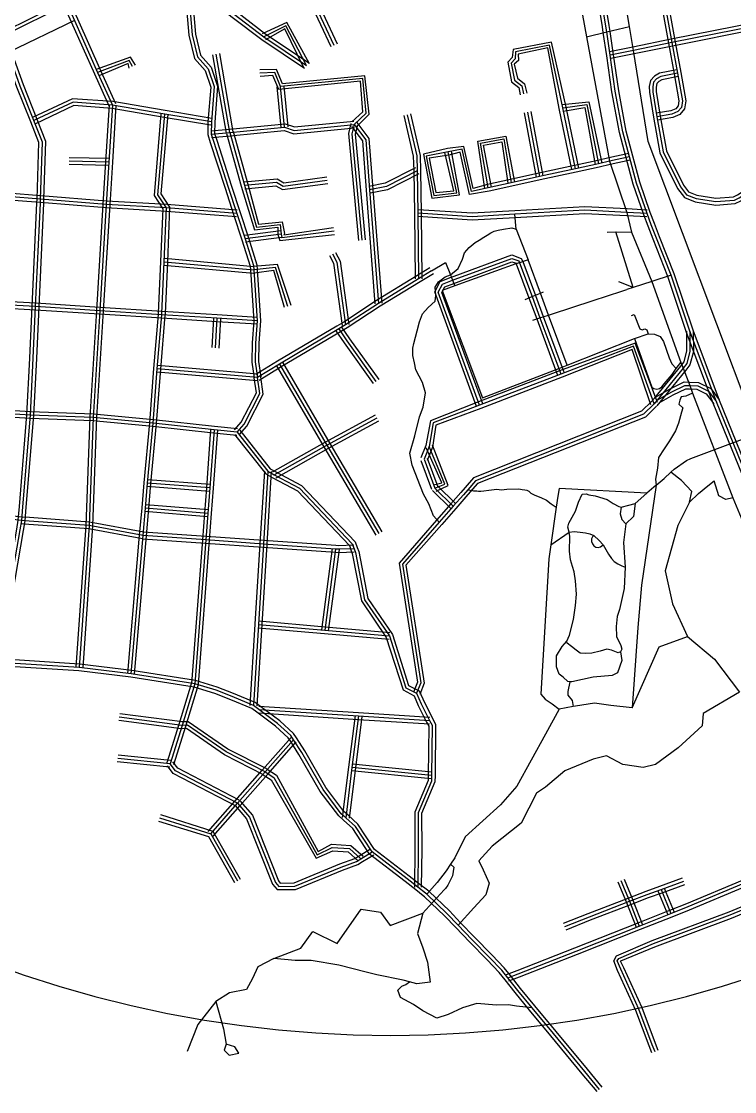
# Model space of a CAD drawing. Header units: metres. Extents: x -1073 to 1066, y -1049 to 1091.
# Drawn here: x -323 to 301, y -1049 to -113 of the extents above; entities that cross this region are included whole.
import ezdxf

# ---------------------------------------------------------------- set-up
doc = ezdxf.new("R2010")
doc.units = ezdxf.units.M
for name, color, linetype in [('EST_BUILDING_LINE_3M_OFFSET', 1, 'CONTINUOUS'), ('OSM_ROAD_CENTERLINE', 8, 'CONTINUOUS'), ('RADIUS_1KM', 5, 'CONTINUOUS')]:
    doc.layers.add(name, color=color, linetype=linetype)

msp = doc.modelspace()

# ---------------------------------------------------------------- linework, layer by layer
at = {"layer": 'EST_BUILDING_LINE_3M_OFFSET'}
for points in [[(291.127, 179.751), (295.42, 171.044), (309.578, 138.975), (339.531, -11.529), (342.767, -26.213), (357.439, -111.099), (322.187, -119.071), (246.444, -134.154), (213.085, -140.965), (192.552, -145.151)], [(285.746, 177.097), (289.984, 168.504), (303.857, 137.166), (333.658, -12.761), (336.886, -27.399), (352.472, -107.734), (321.01, -113.187), (245.258, -128.272), (211.886, -135.086), (191.353, -139.272)], [(188.983, -142.642), (186.033, -122.302), (185.305, -117.244), (166.651, -4.101), (154.88, 52.344), (150.105, 68.923), (144.462, 88.538), (139.799, 104.735)], [(194.921, -141.781), (191.972, -121.444), (191.234, -116.328), (172.549, -3.001), (160.704, 53.788), (155.871, 70.583), (150.227, 90.197), (145.564, 106.395)], [(204.137, -38.605), (204.462, -33.247), (206.885, -28.393), (212.006, -24.021), (219.998, -23.479), (227.006, -26.69), (231.045, -31.98), (232.111, -37.266), (248.8, -130.664), (253.977, -157.39), (258.186, -182.091), (257.042, -189.107), (252.954, -193.966), (246.703, -196.589), (233.441, -198.977)], [(210.13, -38.896), (210.265, -34.77), (211.639, -32.054), (214.29, -29.569), (218.891, -29.376), (223.258, -31.375), (225.56, -34.412), (226.208, -38.342), (242.902, -131.762), (248.075, -158.469), (252.186, -182.148), (251.581, -186.62), (249.434, -189.108), (245.034, -190.826), (232.385, -193.07)], [(-46.649, -132.472), (-73.758, -74.33), (-90.281, -41.215), (-105.775, -44.637), (-113.846, -38.816), (-170.077, -64.676)], [(-52.087, -135.008), (-79.186, -76.888), (-92.849, -46.638), (-106.958, -50.519), (-114.448, -44.786), (-167.533, -70.11)], [(-179.813, -52.814), (-176.733, -58.559), (-171.457, -68.795), (-159.989, -89.949), (-157.653, -94.133), (-138.594, -108.773), (-112.652, -128.587), (-75.28, -153.631)], [(-174.524, -49.979), (-171.422, -55.767), (-166.153, -65.991), (-154.712, -87.094), (-153.091, -90.236), (-134.952, -104.004), (-109.159, -123.709), (-71.94, -148.647)], [(-194.515, -59.807), (-191.923, -66.104), (-184.589, -82.154), (-178.443, -104.482), (-176.675, -124.723), (-171.624, -144.967), (-162.236, -155.712), (-157.36, -170.045), (-159.835, -200.409), (-159.991, -211.726), (-157.866, -218.45), (-144.928, -258.636), (-137.496, -281.714), (-130.144, -303.888), (-122.96, -326.796), (-122.757, -330.172), (-119.841, -374.689), (-121.295, -394.027), (-121.538, -410.714), (-119.472, -424.649)], [(-188.966, -57.524), (-186.418, -63.717), (-178.95, -80.106), (-172.538, -103.42), (-170.756, -123.743), (-166.304, -142.194), (-157.04, -152.711), (-151.406, -169.303), (-153.842, -200.699), (-154.056, -210.845), (-152.155, -216.61), (-139.216, -256.797), (-131.793, -279.851), (-124.433, -302.049), (-117.062, -325.695), (-116.77, -329.778), (-113.841, -374.717), (-115.301, -394.297), (-115.552, -410.316), (-113.538, -423.765)], [(-281.497, -93.568), (-273.88, -110.476), (-253.67, -156.171)], [(-282.892, -97.484), (-339.37, -125.682)], [(-286.968, -96.032), (-279.359, -112.921), (-259.157, -158.598)], [(-70.951, -149.751), (-90.858, -113.493), (-112.273, -123.477)], [(-76.27, -152.527), (-92.678, -119.21), (-109.539, -128.818)], [(250.453, -154.985), (235.147, -158.006), (230.782, -160.552), (227.352, -164.348), (226.214, -169.685), (226.305, -174.449), (229.956, -196.532), (235.548, -227.765), (251.011, -258.974), (256.942, -266.641), (266.354, -270.594), (284.341, -273.305), (301.477, -271.89), (306.389, -269.581), (318.951, -261.326), (352.273, -252.359), (324.535, -115.515)], [(251.599, -160.874), (237.267, -163.619), (234.531, -165.237), (232.697, -167.074), (232.193, -170.197), (232.279, -173.894), (235.869, -195.515), (241.246, -225.887), (256.111, -255.814), (260.6, -261.885), (267.951, -264.811), (284.548, -267.309), (299.911, -266.098), (303.443, -264.354), (316.563, -255.822), (347.198, -249.159), (318.662, -116.743)], [(-345.809, -673.297), (-344.48, -658.461), (-327.177, -556.975), (-325.757, -549.036), (-324.801, -537.109), (-318.171, -457.024), (-315.631, -407.286), (-313.574, -362.11), (-309.45, -271.503), (-309.336, -268.049), (-307.642, -218.702), (-314.902, -200.569), (-326.923, -170.264), (-337.395, -140.934), (-343.53, -124.02)], [(-339.833, -673.831), (-338.53, -659.233), (-321.266, -558.006), (-319.807, -549.804), (-318.82, -537.597), (-312.185, -457.425), (-309.638, -407.576), (-307.58, -362.383), (-303.455, -271.739), (-303.339, -268.247), (-301.731, -217.673), (-309.325, -198.357), (-321.308, -168.149), (-331.749, -138.902), (-337.89, -121.974)], [(164.491, -240.92), (153.417, -187.709), (140.679, -130.781), (107.061, -137.269), (106.282, -144.256), (102.395, -148.372), (105.845, -165.495), (112.101, -170.498), (113.282, -176.745)], [(158.617, -242.142), (147.543, -188.931), (137.371, -135.786), (111.606, -141.186), (111.767, -146.69), (108.148, -150.077), (110.95, -162.343), (117.2, -167.336), (119.145, -175.471)], [(-223.297, -150.855), (-227.604, -143.979), (-257.486, -154.582)], [(-228.663, -153.539), (-229.778, -149.572), (-255.341, -160.186)], [(-143.749, -210.333), (-155.477, -141.805)], [(-137.835, -209.321), (-149.563, -140.792)], [(206.07, -231.988), (200.251, -209.93), (193.559, -174.229), (188.983, -142.641)], [(211.871, -230.457), (206.104, -208.611), (199.478, -173.246), (194.921, -141.781)], [(-259.141, -158.633), (-246.123, -187.064)], [(-253.686, -156.135), (-240.668, -184.566)], [(-29.836, -204.939), (-18.719, -193.906), (-22.585, -160.388), (-94.696, -167.111), (-99.762, -154.839), (-114.515, -154.977)], [(-33.98, -200.6), (-24.344, -191.818), (-26.395, -165.023), (-97.778, -172.259), (-102.974, -159.907), (-114.238, -160.971)], [(-95.734, -205.456), (-99.222, -169.979)], [(-89.763, -204.869), (-93.251, -169.392)], [(-156.339, -197.596), (-197.136, -190.706), (-243.029, -182.838), (-278.332, -180.272), (-313.397, -196.751)], [(-157.338, -203.512), (-198.143, -196.621), (-243.763, -188.793), (-277.239, -186.171), (-310.83, -202.175)], [(-246.39, -185.631), (-249.463, -235.547), (-251.751, -272.706), (-257.474, -365.669), (-263.225, -459.058), (-266.757, -553.624), (-275.382, -677.798)], [(-240.401, -186), (-243.475, -235.916), (-245.762, -273.074), (-251.485, -366.038), (-257.232, -459.354), (-260.765, -553.944), (-269.397, -678.213)], [(150.079, -185.347), (173.278, -183.04), (184.739, -236.561)], [(-219.581, -562.366), (-217.523, -538.355), (-215.642, -516.393), (-210.812, -463.995), (-207.13, -416.462), (-203.129, -369.098), (-203.036, -367.99), (-201.07, -322.776), (-198.925, -276.702), (-206.563, -265.009), (-200.629, -193.409)], [(-213.603, -562.879), (-211.545, -538.867), (-209.665, -516.924), (-204.833, -464.502), (-201.15, -416.946), (-197.15, -369.599), (-197.048, -368.369), (-195.075, -323.036), (-193.14, -275.111), (-200.745, -263.539), (-194.651, -193.918)], [(11.621, -194.978), (19.8, -230.698), (20.13, -243.436), (20.819, -280.423), (21.349, -337.939)], [(17.47, -193.641), (25.753, -229.944), (26.129, -243.299), (26.818, -280.34), (27.348, -337.884)], [(116.7, -192.6), (127.218, -248.972)], [(122.598, -191.499), (133.116, -247.871)], [(150.881, -191.293), (169.79, -187.922), (178.854, -237.729)], [(-157.292, -208.297), (-141.071, -206.84), (-92.399, -202.183), (-84.127, -205.021), (-32.205, -199.784)], [(-156.755, -214.273), (-140.512, -212.814), (-93.098, -208.142), (-84.819, -210.981), (-31.611, -205.755)], [(-34.82, -202.049), (-36.922, -210.715), (-28.281, -304.292)], [(-34.308, -204.569), (-24.648, -217.252), (-21.44, -260.197), (-13.748, -359.65)], [(-28.996, -203.49), (-30.939, -211.165), (-22.306, -303.738)], [(-29.508, -200.969), (-19.033, -215.137), (-15.458, -259.734), (-7.766, -359.188)], [(-143.679, -210.641), (-130.652, -256.828), (-119.091, -295.165), (-98.618, -292.591), (-98.791, -299.188), (-97.05, -304.229), (-49.184, -298.976)], [(-137.904, -209.013), (-124.878, -255.199), (-115.756, -290.178), (-94.88, -287.898), (-92.852, -298.333), (-93.498, -299.393), (-49.941, -293.024)], [(82.426, -258.713), (76.246, -217.528), (100.741, -213.037), (108.38, -253.338)], [(208.33, -228.292), (190.855, -232.11), (181.16, -234.213), (160.915, -238.6), (129.525, -245.491), (104.781, -250.901), (84.743, -255.276), (72.19, -258.909), (64.099, -222.05), (49.727, -223.923), (28.713, -228.8), (35.971, -267.287), (60.185, -264.456), (53.223, -226.258)], [(88.34, -257.7), (81.166, -220.961), (97.297, -217.95), (102.462, -254.326)], [(-246.397, -232.732), (-281.237, -231.897)], [(209.611, -234.154), (192.131, -237.972), (182.432, -240.077), (162.194, -244.462), (130.809, -251.352), (106.062, -256.763), (86.022, -261.138), (68.954, -263.961), (60.796, -227.059), (50.846, -229.817), (33.673, -232.176), (39.538, -262.463), (55.331, -260.93), (47.35, -227.483)], [(330.264, -564.975), (282.216, -446.608), (258.859, -384.759), (242.475, -335.721), (229.689, -303.291), (225.131, -291.753), (221.426, -281.797), (212.177, -255.141), (206.07, -231.988)], [(335.824, -562.719), (287.803, -444.42), (264.512, -382.748), (248.114, -333.669), (235.271, -301.088), (230.733, -289.604), (227.072, -279.767), (217.916, -253.391), (211.871, -230.458)], [(-246.541, -238.73), (-281.381, -237.895)], [(21.761, -240.698), (-4.67, -254.28), (-19.018, -257.02)], [(-128.039, -253.026), (-99.149, -250.524), (-93.435, -253.862), (-55.807, -248.654)], [(24.498, -246.037), (-2.713, -259.952), (-17.88, -262.911)], [(-306.569, -271.139), (-364.614, -266.652), (-424.488, -261.82)], [(-306.107, -265.157), (-364.142, -260.671), (-424.006, -255.84)], [(-127.492, -259.001), (-100.442, -256.383), (-94.605, -259.747), (-55.01, -254.601)], [(-134.882, -283.773), (-196.237, -278.9), (-248.965, -275.883), (-306.584, -271.137)], [(-134.407, -277.792), (-195.828, -272.914), (-248.548, -269.897), (-306.091, -265.158)], [(224.071, -283.777), (206.53, -282.732), (169.86, -280.944), (108.815, -284.423), (71.353, -286.543), (23.619, -283.375)], [(224.428, -277.788), (206.854, -276.74), (169.835, -274.944), (108.475, -278.433), (71.382, -280.543), (24.018, -277.388)], [(-96.219, -295.787), (-127.686, -299.995)], [(-95.424, -301.734), (-126.891, -305.942)], [(-53.505, -317.543), (-49.966, -324.261), (-42.502, -378.709)], [(-48.181, -314.777), (-44.248, -322.442), (-36.558, -377.889)], [(74.961, -449.493), (38.638, -349.35), (43.289, -340.298), (53.055, -336.406), (55.441, -335.512), (106.062, -317.045), (114.265, -320.045), (115.557, -322.723), (126.56, -352.41), (133.422, -370.934), (149.893, -415.405), (151.676, -420.214)], [(-198.342, -325.894), (-120.033, -332.963)], [(-197.803, -319.918), (-119.494, -326.987)], [(-87.145, -361.359), (-98.964, -325.49), (-120.073, -326.991)], [(80.597, -447.434), (44.625, -349.739), (47.27, -344.787), (55.166, -342.022), (57.531, -341.136), (106.106, -323.045), (110.055, -324.32), (109.929, -324.803), (120.934, -354.495), (127.796, -373.018), (144.267, -417.491), (146.051, -422.301)], [(-92.876, -363.134), (-102.27, -330.497), (-119.455, -332.959)], [(34.217, -328.341), (22.781, -335.354), (-12.363, -356.885), (-41.117, -375.753), (-46.965, -379.212), (-98.879, -409.892), (-118.072, -421.649)], [(37.353, -333.456), (25.916, -340.47), (-9.15, -361.952), (-37.943, -380.845), (-43.911, -384.377), (-95.785, -415.033), (-114.938, -426.765)], [(-310.409, -359.251), (-370.65, -355.872), (-428.456, -349.617), (-459.969, -347.743), (-503.141, -344.413), (-530.169, -343.35), (-562.228, -344.744)], [(-310.745, -365.242), (-371.141, -361.852), (-428.957, -355.596), (-460.378, -353.729), (-503.49, -350.402), (-530.157, -349.35), (-561.967, -350.739)], [(-117.033, -377.697), (-152.165, -375.437), (-200.332, -372.342), (-254.672, -368.847), (-310.769, -365.24)], [(-116.648, -371.709), (-151.78, -369.45), (-199.947, -366.355), (-254.287, -362.859), (-310.384, -359.253)], [(-154.967, -372.274), (-156.433, -398.133)], [(-148.977, -372.613), (-150.443, -398.473)], [(-47.921, -383.477), (-40.797, -393.988), (-15.32, -429.367)], [(-42.955, -380.111), (-35.878, -390.551), (-10.451, -425.86)], [(258.686, -383.773), (258.822, -400.814), (256.389, -410.62), (253.408, -414.196), (230.914, -442.071)], [(264.686, -383.734), (264.779, -401.536), (261.755, -413.304), (258.076, -417.966), (235.583, -445.839)], [(233.352, -446.183), (213.755, -394.163), (147.791, -418.455), (76.706, -445.662), (34.914, -462.09), (30.842, -483.711), (26.39, -494.648)], [(227.704, -448.207), (211.251, -399.615), (149.936, -424.059), (78.852, -451.265), (39.553, -465.896), (36.613, -485.352), (31.951, -496.902)], [(-94.744, -410.946), (-53.165, -481.868), (-7.816, -559.213)], [(-116.761, -427.196), (-204.396, -419.693)], [(-116.249, -421.218), (-203.884, -413.715)], [(-99.92, -413.98), (-58.341, -484.902), (-12.991, -562.247)], [(-136.652, -470.172), (-130.771, -463.381), (-117.371, -437.785), (-119.472, -424.649)], [(-132.108, -474.089), (-125.801, -466.742), (-111.453, -438.771), (-113.538, -423.766)], [(231.751, -441.356), (244.433, -434.055), (256.85, -428.174), (261.661, -428.233), (269.382, -428.537), (279.935, -433.932), (287.405, -443.707)], [(234.745, -446.555), (247.233, -439.362), (258.096, -434.044), (261.481, -434.23), (267.891, -434.349), (276.077, -438.527), (282.615, -447.32)], [(-314.993, -454.23), (-376.585, -450.423), (-405.895, -448.63), (-438.014, -447.004)], [(228.433, -445.048), (219.534, -453.817), (72.57, -512.159), (65.155, -520.492), (61.358, -524.822), (52.552, -534.863), (40.17, -548.99), (7.461, -586.732), (23.471, -690.979), (19.859, -699.499)], [(232.624, -449.341), (222.8, -458.851), (76.029, -517.061), (69.667, -524.447), (65.869, -528.778), (57.064, -538.818), (44.682, -552.945), (13.222, -588.407), (29.43, -691.682), (25.411, -701.775)], [(230.951, -442.026), (228.231, -445.266)], [(235.546, -445.884), (232.826, -449.124)], [(-315.363, -460.219), (-376.953, -456.412), (-406.23, -454.621), (-438.317, -452.996)], [(-134.073, -469.146), (-154.226, -467.077), (-207.516, -461.265), (-260.031, -456.213), (-315.07, -454.227)], [(-103.258, -506.754), (-57.208, -480.761), (-13.278, -456.839)], [(-134.686, -475.115), (-154.858, -473.043), (-208.129, -467.233), (-260.426, -462.2), (-315.286, -460.223)], [(-100.308, -511.979), (-54.298, -486.009), (-10.408, -462.108)], [(-157.534, -469.841), (-161.252, -520.665), (-162.947, -542.925), (-164.722, -566.224), (-174.322, -692.182)], [(-151.55, -470.279), (-155.269, -521.112), (-156.965, -543.38), (-158.74, -566.68), (-168.339, -692.638)], [(-136.736, -473.987), (-109.344, -508.649), (-103.2, -512.011), (-81.559, -523.575), (-36.151, -571.32), (-34.829, -575.092), (-33.685, -578.168), (-25.545, -619.839), (-3.809, -651.692), (11.024, -697.629), (20.446, -702.688), (24.112, -711.243), (31.426, -725.795), (33.269, -729.28), (32.838, -772.535), (32.856, -776.942), (21.222, -804.641), (21.163, -836.909), (20.775, -870.165)], [(-132.023, -470.274), (-105.49, -504.051), (-100.366, -506.723), (-77.92, -518.804), (-31.056, -568.152), (-29.199, -573.018), (-27.906, -576.554), (-20.008, -617.527), (1.583, -649.06), (15.629, -693.782), (24.824, -698.586), (29.53, -708.666), (36.788, -723.102), (39.113, -727.921), (38.838, -772.586), (38.732, -778.154), (27.104, -805.826), (27.163, -836.944), (26.774, -870.235)], [(37.531, -518.206), (44.654, -516.48), (30.954, -485.676)], [(39.657, -523.816), (50.16, -518.863), (36.5, -483.387)], [(31.981, -494.725), (41.404, -519.962)], [(26.36, -496.824), (35.783, -522.06)], [(-158.028, -517.898), (-212.421, -513.667)], [(-110.412, -506.165), (-114.35, -569.784), (-118.704, -640.138), (-123.102, -711.149)], [(-104.423, -506.536), (-108.362, -570.155), (-112.716, -640.509), (-117.114, -711.52)], [(-158.493, -523.88), (-212.886, -519.649)], [(36.498, -523.158), (52.713, -538.987)], [(40.689, -518.864), (56.904, -534.694)], [(-322.508, -546.432), (-327.675, -545.959), (-384.071, -543.474), (-433.055, -540.677), (-474.242, -545.056)], [(-160.205, -546.142), (-214.783, -541.6)], [(-159.707, -540.163), (-214.286, -535.621)], [(-217.145, -565.571), (-264.149, -556.758), (-316.413, -552.89), (-322.999, -552.412)], [(-216.04, -559.674), (-263.373, -550.809), (-315.974, -546.907), (-322.565, -546.428)], [(-32.131, -571.057), (-45.357, -571.579), (-47.923, -571.396), (-111.147, -566.977), (-161.522, -563.459), (-216.383, -559.63)], [(-229.958, -683.248), (-219.581, -562.366)], [(-223.98, -683.761), (-213.603, -562.879)], [(-31.897, -577.053), (-45.448, -577.578), (-48.34, -577.382), (-111.565, -572.962), (-161.94, -569.445), (-216.801, -565.615)], [(-51.106, -573.994), (-60.529, -645.028)], [(-45.158, -574.783), (-54.581, -645.817)], [(-115.972, -643.312), (-57.817, -648.411), (-1.375, -653.364)], [(-115.448, -637.335), (-57.293, -642.434), (-0.85, -647.387)], [(185.118, -1045.336), (172.096, -1029.677), (144.677, -996.453), (126.123, -973.977), (113.609, -958.805), (104.742, -947.628), (99.41, -940.912), (88.703, -929.661), (73.131, -913.874), (61.225, -901.412), (51.386, -891.113), (33.611, -874.065), (32.222, -873.001), (25.622, -867.836), (16.293, -860.547), (-14.01, -837.376), (-28.635, -815.133), (-37.301, -807.301), (-41.061, -803.932), (-56.666, -783.154), (-75.152, -750.967), (-82.405, -739.631), (-84.93, -735.723), (-97.007, -724.603), (-113.614, -712.392), (-118.627, -708.726), (-137.523, -700.764), (-151.803, -695.142), (-170.661, -689.486), (-226.552, -680.534), (-272.115, -675.018), (-342.632, -670.57)], [(180.505, -1049.172), (167.475, -1033.505), (140.05, -1000.272), (121.495, -977.796), (108.944, -962.578), (100.042, -951.357), (94.883, -944.849), (84.394, -933.836), (68.826, -918.053), (56.887, -905.557), (47.138, -895.351), (29.71, -878.624), (28.556, -877.751), (21.926, -872.563), (12.621, -865.292), (-18.402, -841.464), (-33.185, -819.045), (-41.317, -811.759), (-45.488, -807.982), (-61.675, -786.458), (-80.282, -754.079), (-87.46, -742.862), (-89.527, -739.579), (-100.818, -729.236), (-117.17, -717.224), (-121.589, -713.944), (-139.785, -706.321), (-153.766, -700.811), (-172.001, -695.335), (-227.387, -686.476), (-272.664, -680.993), (-343.009, -676.558)], [(-174.199, -691.53), (-185.335, -727.798), (-195.677, -761.449)], [(-168.463, -693.291), (-179.6, -729.559), (-189.941, -763.212)], [(-182.078, -725.704), (-237.001, -718.513)], [(-115.585, -717.802), (-28.418, -723.423), (33.914, -727.442)], [(-115.199, -711.814), (-28.032, -717.436), (34.3, -721.455)], [(-31.202, -720.059), (-36.81, -765.144), (-42.286, -809.16)], [(-25.248, -720.8), (-30.856, -765.885), (-36.332, -809.901)], [(-182.857, -731.653), (-237.78, -724.462)], [(-108.384, -766.761), (-142.367, -749.404), (-177.041, -725.5), (-182.655, -725.684)], [(-111.114, -772.104), (-145.451, -754.551), (-178.656, -731.278), (-182.28, -731.673)], [(-159.682, -821.619), (-136.12, -794.857), (-112.001, -767.451), (-87.184, -739.264)], [(-155.178, -825.583), (-131.616, -798.822), (-107.497, -771.415), (-82.681, -743.229)], [(-192.511, -759.345), (-238.523, -754.748)], [(-193.107, -765.316), (-239.119, -760.718)], [(-135.26, -799.497), (-190.144, -770.667), (-195.196, -764.148)], [(-132.476, -794.182), (-186.272, -766.083), (-190.422, -760.513)], [(-108.094, -766.93), (-100.01, -772.377), (-63.348, -839.149), (-51.896, -832.739), (-34.906, -833.774), (-24.097, -843.142)], [(36.14, -769.576), (-33.532, -762.529)], [(101.356, -946.678), (110.606, -943.272), (161.15, -923.37), (216.406, -901.485), (244.075, -890.531), (259.192, -884.543), (307.751, -864.148), (381.991, -831.657), (386.058, -827.344), (387.347, -824.053), (386.316, -818.585), (380.69, -806.004), (376.649, -797.043), (372.993, -786.236), (381.026, -781.155), (386.536, -779.541), (390.376, -777.82), (395.435, -776.058), (404.63, -772.935), (418.338, -767.303)], [(-111.404, -771.935), (-104.404, -776.463), (-65.132, -844.878), (-50.708, -838.62), (-37.194, -839.321), (-28.079, -847.63)], [(35.536, -775.546), (-34.135, -768.499)], [(103.429, -952.308), (112.742, -948.879), (163.354, -928.95), (218.615, -907.064), (246.284, -896.11), (261.459, -890.098), (310.117, -869.661), (385.447, -836.562), (391.148, -830.522), (393.321, -824.618), (392.056, -816.839), (386.165, -803.55), (382.153, -794.654), (378.637, -788.274), (383.269, -786.72), (388.604, -785.173), (392.588, -783.398), (397.385, -781.732), (406.736, -778.554), (420.618, -772.853)], [(-131.591, -794.886), (-120.923, -807.377), (-98.188, -864.638), (-96.626, -866.91), (-84.498, -866.57), (-44.342, -849.862), (-31.321, -845.066), (-27.641, -842.82), (-17.756, -836.851)], [(-136.144, -798.794), (-126.058, -810.481), (-103.347, -867.701), (-99.15, -872.354), (-83.3, -872.449), (-42.153, -855.449), (-28.715, -850.471), (-24.535, -847.953), (-14.655, -841.988)], [(-203.193, -812.37), (-159.316, -825.934), (-136.743, -866.212)], [(-201.395, -806.646), (-155.544, -821.268), (-131.522, -863.255)], [(228.438, -1015.388), (226.098, -1009.209), (214.335, -978.108), (198.477, -943.258), (195.08, -934.659), (197.51, -930.321), (228.736, -916.895), (295.974, -891.743), (382.548, -855.891), (389.274, -854.169), (400.994, -855.872), (410.121, -860.509), (415.8, -868.955), (420.134, -877.961), (425.098, -890.563), (429.674, -905.17), (433.352, -917.226), (435.25, -923.46), (439.665, -936.139)], [(234.049, -1013.263), (231.709, -1007.085), (219.874, -975.803), (203.956, -940.811), (201.065, -935.072), (201.425, -934.868), (230.961, -922.467), (298.173, -897.325), (384.467, -861.576), (389.61, -860.159), (399.192, -861.595), (406.138, -864.996), (410.579, -871.912), (414.635, -880.361), (419.44, -892.56), (423.942, -906.942), (427.612, -918.975), (429.546, -925.321), (433.999, -938.111)], [(151.332, -901.91), (172.719, -893.41), (207.908, -879.835), (223.471, -873.824), (235.466, -869.472), (255.416, -862.226)], [(153.548, -907.486), (174.906, -898.997), (210.069, -885.433), (225.575, -879.443), (237.513, -875.112), (257.464, -867.865)], [(198.593, -865.699), (206.21, -883.766), (214.719, -905.374)], [(204.122, -863.368), (211.766, -881.502), (220.302, -903.175)], [(233.717, -873.438), (242.407, -894.467)], [(239.262, -871.147), (247.952, -892.175)]]:
    msp.add_lwpolyline(points, dxfattribs=at)
at = {"layer": 'OSM_ROAD_CENTERLINE'}
for points in [[(288.436, 178.424), (292.702, 169.774), (306.717, 138.07), (336.594, -12.145), (339.827, -26.806), (354.955, -109.416), (321.599, -116.129), (245.851, -131.213), (212.486, -138.026), (191.952, -142.211)], [(191.952, -142.211), (189.003, -121.873), (188.27, -116.786), (169.6, -3.551), (157.792, 53.066), (152.988, 69.753), (147.344, 89.368), (142.681, 105.565)], [(489.397, -916.609), (443.835, -799.055), (438.183, -783.682), (423.558, -744.82), (375.559, -617.314), (225.123, -217.675), (212.486, -138.026), (208.944, -117.109), (174.545, 85.95), (178.475, 100.511)], [(150.709, -13.481), (171.437, -126.081), (191.493, -235.041), (206.692, -279.736), (210.587, -296.924), (228.488, -340.161), (253.835, -411.116), (255.742, -416.081), (261.571, -431.231), (264.176, -438), (299.423, -529.661), (319.717, -578.552), (340.992, -631.218), (342.432, -634.769), (364.378, -687.835), (365.147, -695.294), (366.86, -702.529), (388.797, -758.857), (396.41, -778.895), (418.109, -833.108), (445.601, -912.601), (449.161, -922.91), (452.428, -931.114)], [(207.134, -38.75), (207.363, -34.008), (209.262, -30.223), (213.148, -26.795), (219.445, -26.427), (225.132, -29.032), (228.303, -33.196), (229.159, -37.804), (245.851, -131.213), (251.026, -157.93), (255.186, -182.12), (254.311, -187.864), (251.194, -191.537), (245.869, -193.708), (232.913, -196.023)], [(-49.368, -133.74), (-76.472, -75.609), (-91.565, -43.927), (-106.366, -47.578), (-114.147, -41.801), (-168.805, -67.393)], [(-177.168, -51.396), (-174.077, -57.163), (-168.805, -67.393), (-157.351, -88.522), (-155.372, -92.184), (-136.773, -106.389), (-110.906, -126.148), (-73.61, -151.139)], [(-191.74, -58.666), (-189.17, -64.911), (-181.77, -81.13), (-175.49, -103.951), (-173.715, -124.233), (-168.964, -143.581), (-159.638, -154.212), (-154.383, -169.674), (-156.838, -200.554), (-157.024, -211.285), (-155.01, -217.53), (-142.072, -257.717), (-134.645, -280.782), (-127.288, -302.969), (-120.011, -326.246), (-119.764, -329.975), (-116.841, -374.703), (-118.298, -394.162), (-118.545, -410.515), (-116.505, -424.207)], [(-284.233, -94.8), (-340.71, -122.997)], [(-284.233, -94.8), (-276.62, -111.698), (-256.413, -157.384)], [(-276.62, -111.698), (-334.572, -139.918), (-347.572, -146.263), (-374.561, -158.976), (-391.067, -167.047), (-410.284, -175.852), (-426.949, -183.589), (-448.622, -195.645), (-552.471, -248.867), (-585.218, -264.752), (-671.873, -306.586), (-718.971, -322.55), (-789.614, -337.01), (-831.528, -339.025), (-862.28, -339.982), (-925.133, -338.457), (-955.664, -335.875), (-985.947, -334.984), (-999.106, -334.773)], [(-73.61, -151.139), (-91.768, -116.352), (-110.906, -126.148)], [(171.437, -126.081), (189.003, -121.873), (208.944, -117.109)], [(251.026, -157.93), (236.207, -160.813), (232.657, -162.895), (230.025, -165.711), (229.204, -169.941), (229.292, -174.171), (232.913, -196.023), (238.397, -226.826), (253.561, -257.394), (258.771, -264.263), (267.152, -267.702), (284.444, -270.307), (300.694, -268.994), (304.916, -266.968), (317.757, -258.574), (349.736, -250.759), (321.599, -116.129)], [(-342.821, -673.564), (-341.505, -658.847), (-324.221, -557.491), (-322.782, -549.42), (-321.81, -537.353), (-315.178, -457.225), (-312.635, -407.431), (-310.577, -362.246), (-306.453, -271.621), (-306.338, -268.148), (-304.686, -218.187), (-312.114, -199.463), (-324.116, -169.206), (-334.572, -139.918), (-340.71, -122.997)], [(161.554, -241.531), (150.48, -188.32), (139.025, -133.283), (109.334, -139.228), (109.025, -145.473), (105.271, -149.224), (108.398, -163.919), (114.65, -168.917), (116.214, -176.108)], [(-225.98, -152.197), (-228.691, -146.775), (-256.413, -157.384)], [(-140.792, -209.827), (-152.52, -141.298)], [(208.971, -231.223), (203.177, -209.27), (196.518, -173.737), (191.952, -142.211)], [(-256.413, -157.384), (-243.396, -185.815)], [(-31.908, -202.769), (-21.531, -192.862), (-24.49, -162.705), (-96.237, -169.685), (-101.368, -157.373), (-114.377, -157.974)], [(-92.748, -205.163), (-96.237, -169.685)], [(-156.838, -200.554), (-197.64, -193.663), (-243.396, -185.815), (-277.786, -183.222), (-312.114, -199.463)], [(-243.396, -185.815), (-246.469, -235.731), (-248.756, -272.89), (-254.479, -365.853), (-260.229, -459.206), (-263.761, -553.784), (-272.389, -678.006)], [(150.48, -188.32), (171.534, -185.481), (181.796, -237.145)], [(-216.592, -562.622), (-214.534, -538.611), (-212.653, -516.658), (-207.823, -464.249), (-204.14, -416.704), (-200.139, -369.349), (-200.042, -368.18), (-198.073, -322.906), (-196.032, -275.907), (-203.654, -264.274), (-197.64, -193.663)], [(14.545, -194.309), (22.776, -230.321), (23.13, -243.368), (23.819, -280.382), (24.348, -337.912)], [(119.649, -192.049), (130.167, -248.422)], [(-157.024, -211.285), (-140.792, -209.827), (-92.748, -205.163), (-84.473, -208.001), (-31.908, -202.769)], [(-31.908, -202.769), (-33.931, -210.94), (-25.293, -304.015)], [(-31.908, -202.769), (-21.84, -216.195), (-18.449, -259.966), (-10.757, -359.419)], [(-140.792, -209.827), (-127.765, -256.014), (-117.423, -292.671), (-96.749, -290.245), (-95.822, -298.761), (-95.274, -301.811), (-49.562, -296)], [(208.971, -231.223), (191.493, -235.041), (181.796, -237.145), (161.554, -241.531), (130.167, -248.422), (105.421, -253.832), (85.383, -258.207), (70.572, -261.435), (62.447, -224.555), (50.286, -226.87), (31.193, -230.488), (37.755, -264.875), (57.758, -262.693), (50.286, -226.87)], [(85.383, -258.207), (78.706, -219.245), (99.019, -215.493), (105.421, -253.832)], [(333.044, -563.847), (285.01, -445.514), (261.686, -383.753), (245.295, -334.695), (232.48, -302.189), (227.932, -290.679), (224.249, -280.782), (215.047, -254.266), (208.971, -231.223)], [(-246.469, -235.731), (-281.309, -234.896)], [(23.13, -243.368), (-3.692, -257.116), (-18.449, -259.966)], [(-127.765, -256.014), (-99.796, -253.453), (-94.02, -256.804), (-55.409, -251.628)], [(-306.338, -268.148), (-364.378, -263.661), (-424.247, -258.83)], [(-134.645, -280.782), (-196.032, -275.907), (-248.756, -272.89), (-306.338, -268.148)], [(224.249, -280.782), (206.692, -279.736), (169.847, -277.944), (108.645, -281.428), (71.367, -283.543), (23.819, -280.382)], [(109.837, -294.441), (108.645, -281.428)], [(-95.822, -298.761), (-127.288, -302.969)], [(109.837, -294.441), (120.214, -321.247), (112.743, -323.763), (109.51, -324.854), (56.009, -344.079), (45.129, -348.098), (80.402, -442.119), (143.379, -417.918), (147.08, -416.448), (154.436, -413.543), (213.386, -390.232), (225.274, -385.913), (230.74, -386.202), (235.624, -388.384), (238.759, -392.715), (243.758, -406.93), (245.983, -412.229), (249.701, -416.493), (253.835, -411.116)], [(52.212, -334.372), (59.065, -328.862), (62.81, -320.657), (64.629, -315.058), (68.735, -310.583), (73.981, -306.208), (77.54, -303.937), (81.382, -301.343), (84.561, -299.596), (87.538, -297.558), (90.638, -296.256), (94.011, -295.254), (98.559, -294.363), (106.128, -293.384), (109.837, -294.441)], [(189.4, -297.113), (197.075, -296.668), (210.587, -296.924)], [(212.132, -345.482), (197.075, -296.668)], [(-50.843, -316.16), (-47.107, -323.351), (-39.53, -378.299)], [(-198.073, -322.906), (-119.764, -329.975)], [(35.785, -330.899), (47.973, -323.518)], [(77.779, -448.464), (41.632, -349.545), (45.279, -342.543), (54.111, -339.214), (56.486, -338.324), (106.084, -320.045), (112.16, -322.182), (112.743, -323.763), (123.747, -353.452), (130.609, -371.976), (147.08, -416.448), (148.864, -421.257)], [(47.973, -323.518), (52.212, -334.372), (54.111, -339.214), (56.009, -344.079)], [(154.436, -413.543), (138.133, -369.56), (131.033, -350.413), (120.214, -321.247)], [(-90.01, -362.246), (-100.617, -327.993), (-119.764, -329.975)], [(35.785, -330.899), (24.348, -337.912), (-10.757, -359.419), (-39.53, -378.299), (-45.438, -381.794), (-97.332, -412.463), (-116.505, -424.207)], [(42.426, -550.967), (37.587, -545.279), (33.392, -534.792), (28.711, -526.377), (18.882, -501.04), (16.815, -490.587), (21.019, -475.214), (25.143, -458.772), (28.331, -450.122), (30.398, -437.733), (27.793, -428.638), (22.123, -417.528), (20.975, -411.428), (19.482, -405.06), (19.447, -398.581), (20.286, -394.373), (21.619, -388.896), (23.2, -383.486), (25.24, -375.672), (27.766, -368.592), (32.765, -363.059), (38.965, -357.415), (39.574, -352.617), (38.938, -345.27), (41.879, -340.417), (47.708, -336.153), (52.212, -334.372)], [(245.295, -334.695), (228.488, -340.161), (212.132, -345.482), (206.507, -347.307)], [(-310.577, -362.246), (-370.896, -358.862), (-428.707, -352.606), (-460.173, -350.736), (-503.315, -347.407), (-530.163, -346.35), (-562.098, -347.741)], [(212.132, -345.482), (199.53, -340.528)], [(117.794, -355.935), (123.747, -353.452), (131.033, -350.413), (133.709, -349.3)], [(177.23, -356.825), (202.285, -348.654), (206.507, -347.307)], [(-116.841, -374.703), (-151.972, -372.443), (-200.139, -369.349), (-254.479, -365.853), (-310.577, -362.246)], [(124.444, -373.98), (130.609, -371.976), (138.133, -369.56), (140.765, -368.714), (177.23, -356.825)], [(-151.972, -372.443), (-153.438, -398.303)], [(210.719, -369.961), (212.883, -369.159), (217.917, -381.638), (219.886, -382.429), (222.306, -381.783), (224.187, -382.629), (225.274, -385.913)], [(-45.438, -381.794), (-38.337, -392.269), (-12.885, -427.614)], [(261.686, -383.753), (261.801, -401.175), (259.072, -411.962), (255.742, -416.081), (233.248, -443.955)], [(213.386, -390.232), (228.55, -432.823), (230.325, -433.959), (232.771, -434.493), (235.156, -433.959), (237.134, -432.478), (239.36, -429.751), (246.116, -421.535), (249.701, -416.493)], [(230.528, -447.195), (212.503, -396.889), (148.864, -421.257), (77.779, -448.464), (37.234, -463.993), (33.727, -484.531), (29.17, -495.775)], [(-116.505, -424.207), (-204.14, -416.704)], [(-97.332, -412.463), (-55.753, -483.385), (-10.403, -560.73)], [(-134.38, -472.13), (-128.286, -465.062), (-114.412, -438.278), (-116.505, -424.207)], [(264.176, -438), (258.303, -440.716), (254.047, -441.195), (252.863, -444.033), (252.148, -447.584), (255.468, -450.668), (254.276, -454.698), (251.909, -464.171), (249.304, -471.039), (243.855, -479.811), (239.36, -486.68), (234.379, -494.261), (233.434, -503.734), (231.773, -513.207), (232.25, -518.417)], [(233.248, -443.955), (245.833, -436.708), (257.473, -431.109), (261.571, -431.231), (268.636, -431.443), (278.006, -436.23), (285.01, -445.514)], [(230.528, -447.195), (221.167, -456.334), (74.299, -514.61), (67.411, -522.469), (63.613, -526.8), (54.808, -536.841), (42.426, -550.967), (10.342, -587.569), (26.45, -691.331), (22.635, -700.637)], [(233.248, -443.955), (230.528, -447.195)], [(-315.178, -457.225), (-376.769, -453.417), (-406.063, -451.625), (-438.165, -450)], [(-134.38, -472.13), (-154.542, -470.06), (-207.823, -464.249), (-260.229, -459.206), (-315.178, -457.225)], [(-101.783, -509.367), (-55.753, -483.385), (-11.843, -459.473)], [(262.675, -495.24), (337.99, -466.809)], [(-154.542, -470.06), (-158.26, -520.889), (-159.956, -543.153), (-161.731, -566.452), (-171.331, -692.41)], [(-134.38, -472.13), (-107.417, -506.35), (-101.783, -509.367), (-79.739, -521.189), (-33.604, -569.736), (-32.014, -574.055), (-30.795, -577.361), (-22.776, -618.683), (-1.113, -650.376), (13.327, -695.705), (22.635, -700.637), (26.821, -709.954), (34.107, -724.448), (36.191, -728.601), (35.838, -772.561), (35.794, -777.548), (24.163, -805.233), (24.163, -836.926), (23.774, -870.2)], [(38.594, -521.011), (47.407, -517.671), (33.727, -484.531)], [(29.17, -495.775), (38.594, -521.011)], [(232.25, -518.417), (239.36, -512.495), (245.215, -507.118), (248.121, -504.447), (258.78, -496.866), (262.675, -495.24)], [(-107.417, -506.35), (-111.356, -569.97), (-115.71, -640.324), (-120.108, -711.335)], [(261.306, -533.256), (263.337, -524.006), (254.479, -514.454), (245.215, -507.118)], [(261.306, -533.256), (269.157, -525.865), (277.432, -519.163), (282.881, -514.588)], [(299.423, -529.661), (293.267, -531.052), (287.191, -527.946), (282.881, -514.588)], [(-158.26, -520.889), (-212.653, -516.658)], [(38.594, -521.011), (54.808, -536.841)], [(67.411, -522.469), (71.588, -523.26), (72.418, -523.416), (73.398, -523.527), (75.324, -523.527), (76.949, -523.727), (78.962, -523.816), (81.4, -523.36), (85.842, -522.781), (92.872, -521.957), (97.04, -522.603), (101.695, -522.024), (112.072, -521.824), (115.092, -522.213), (117.3, -522.592), (119.128, -522.959), (120.974, -523.783), (122.652, -525.553), (126.016, -527.267), (131.218, -529.26), (136.438, -531.742), (140.385, -534.714), (144.898, -537.854)], [(224.099, -525.609), (147.292, -521.467), (146.302, -528.236), (144.898, -537.854), (140.112, -570.615), (138.319, -582.894), (131.28, -701.505), (135.157, -705.724), (141.313, -709.954), (147.53, -714.53)], [(232.25, -518.417), (219.507, -605.904), (216.292, -643.174), (211.152, -713.238), (192.518, -711.313), (178.378, -709.387), (161.669, -711.958), (159.788, -712.303), (147.53, -714.53)], [(232.25, -518.417), (224.099, -525.609)], [(224.099, -525.609), (213.943, -534.581), (212.45, -546.025), (205.729, -552.247), (203.734, -568.678), (205.226, -590.208), (204.237, -608.865), (200.13, -627.288), (198.011, -633.377), (197.145, -642.094), (197.64, -650.799), (201.376, -658.647), (202.241, -662.009), (200.996, -664.369), (198.885, -665.115), (193.162, -662.755), (189.179, -662.131), (183.209, -663.868), (175.985, -665.493), (170.509, -665.738), (165.785, -665.36), (162.173, -663), (158.198, -659.515), (154.463, -656.777), (154.215, -654.907), (156.45, -649.808), (159.938, -635.993), (161.678, -623.681), (162.552, -613.841), (161.554, -602.275), (160.433, -594.182), (159.188, -589.584), (157.448, -583.851), (156.326, -576.27), (156.83, -563.324), (156.008, -559.528), (155.081, -555.231), (155.955, -551.624), (161.554, -541.171), (164.292, -533.212), (167.524, -526.488), (170.889, -525.998), (173.247, -526.989), (178.97, -527.857), (189.427, -530.974), (194.531, -534.581), (199.503, -537.063), (201.623, -537.809), (208.467, -535.95), (213.943, -534.581)], [(261.306, -533.256), (251.344, -553.761), (240.216, -593.313), (246.61, -622.457), (259.637, -650.844)], [(-159.956, -543.153), (-214.534, -538.611)], [(201.623, -537.809), (200.872, -543.665), (202.117, -548.641), (205.729, -552.247)], [(-322.782, -549.42), (-327.878, -548.952), (-384.223, -546.47), (-432.981, -543.676), (-473.924, -548.039)], [(-216.592, -562.622), (-263.761, -553.784), (-316.194, -549.899), (-322.782, -549.42)], [(140.112, -570.615), (156.008, -559.528)], [(156.008, -559.528), (160.645, -559.138), (165.732, -559.483), (170.518, -560.162), (174.095, -560.93), (177.857, -562.622), (182.511, -566.764), (185.814, -570.66), (190.433, -578.975), (193.242, -582.782), (195.635, -585.298), (198.841, -587.436), (202.082, -589.139), (205.226, -590.208)], [(-226.969, -683.505), (-216.592, -562.622)], [(-32.014, -574.055), (-45.403, -574.578), (-48.132, -574.389), (-111.356, -569.97), (-161.731, -566.452), (-216.592, -562.622)], [(177.857, -562.622), (176.506, -563.791), (175.791, -565.45), (175.764, -567.71), (176.435, -569.892), (177.681, -571.428), (179.332, -572.797), (181.593, -573.009), (183.651, -572.307), (185.814, -570.66)], [(-48.132, -574.389), (-57.555, -645.422)], [(-115.71, -640.324), (-57.555, -645.422), (-1.113, -650.376)], [(234.856, -659.816), (259.637, -650.844), (283.332, -670.77), (305.048, -699.68), (273.458, -718.348), (272.381, -729.124), (251.379, -748.326), (231.632, -763.054), (220.858, -765.57), (203.08, -763.054), (188.905, -755.328), (177.23, -758.379), (152.458, -768.442), (135.404, -782.624), (127.686, -788.012), (114.218, -814.217), (88.907, -834.51), (77.24, -847.257), (81.011, -855.16), (86.036, -866.827), (83.343, -877.057), (72.754, -888.367), (59.056, -903.484)], [(200.996, -664.369), (202.197, -671.939), (198.329, -682.848), (193.754, -685.13), (177.213, -686.544), (158.56, -690.596), (156.618, -690.496), (154.86, -690.418), (150.992, -686.366), (147.292, -683.906), (145.004, -677.393), (145.181, -667.887), (149.932, -659.616), (154.215, -654.907)], [(211.152, -713.238), (234.856, -659.816)], [(182.812, -1047.254), (169.785, -1031.591), (142.364, -998.362), (123.809, -975.887), (111.277, -960.692), (102.392, -949.493), (97.146, -942.88), (86.549, -931.748), (70.979, -915.963), (59.056, -903.484), (49.262, -893.232), (31.661, -876.344), (30.389, -875.376), (23.774, -870.2), (14.457, -862.919), (-16.206, -839.42), (-30.91, -817.089), (-39.309, -809.53), (-43.274, -805.957), (-59.171, -784.806), (-77.717, -752.523), (-84.932, -741.246), (-87.229, -737.651), (-98.913, -726.92), (-115.392, -714.808), (-120.108, -711.335), (-138.654, -703.542), (-152.785, -697.976), (-171.331, -692.41), (-226.969, -683.505), (-272.389, -678.006), (-342.821, -673.564)], [(-171.331, -692.41), (-182.467, -728.678), (-192.809, -762.33)], [(156.618, -690.496), (155.037, -699.034), (154.86, -702.207), (158.737, -706.782), (159.788, -712.303)], [(-115.392, -714.808), (-28.225, -720.43), (34.107, -724.448)], [(-28.225, -720.43), (-33.833, -765.514), (-39.309, -809.53)], [(147.53, -714.53), (135.316, -736.382), (110.252, -782.012), (96.113, -798.086), (65.256, -826.362), (56.168, -844.618), (52.3, -850.207)], [(-182.467, -728.678), (-237.39, -721.487)], [(-109.749, -769.433), (-143.909, -751.978), (-177.848, -728.389), (-182.467, -728.678)], [(-157.43, -823.601), (-133.868, -796.84), (-109.749, -769.433), (-84.932, -741.246)], [(-192.809, -762.33), (-238.821, -757.733)], [(-133.868, -796.84), (-188.208, -768.375), (-192.809, -762.33)], [(35.838, -772.561), (-33.833, -765.514)], [(-109.749, -769.433), (-102.207, -774.42), (-64.24, -842.013), (-51.302, -835.679), (-36.05, -836.548), (-26.088, -845.386)], [(102.392, -949.493), (111.674, -946.075), (162.252, -926.16), (217.511, -904.275), (245.18, -893.321), (260.326, -887.321), (308.934, -866.904), (383.719, -834.11), (388.603, -828.933), (390.334, -824.336), (389.186, -817.712), (383.428, -804.777), (379.401, -795.849), (375.815, -787.255), (382.147, -783.938), (387.57, -782.357), (391.482, -780.609), (396.41, -778.895), (405.683, -775.745), (419.478, -770.078)], [(-133.868, -796.84), (-123.491, -808.929), (-100.767, -866.17), (-97.888, -869.632), (-83.899, -869.509), (-43.248, -852.656), (-30.018, -847.769), (-26.088, -845.386), (-16.206, -839.42)], [(-202.294, -809.508), (-157.43, -823.601), (-134.133, -864.734)], [(52.3, -850.207), (48.405, -855.839), (40.634, -866.192), (31.661, -876.344)], [(52.3, -850.207), (55.135, -852.9), (53.969, -860.314), (50.066, -868.508), (47.822, -871.313), (46.842, -872.649)], [(231.244, -1014.326), (228.903, -1008.147), (217.104, -976.955), (201.217, -942.034), (198.073, -934.865), (199.468, -932.594), (229.848, -919.681), (297.073, -894.534), (383.507, -858.734), (389.442, -857.164), (400.093, -858.734), (408.129, -862.752), (413.19, -870.433), (417.385, -879.161), (422.269, -891.562), (426.808, -906.056), (430.482, -918.101), (432.398, -924.39), (436.832, -937.125)], [(152.44, -904.698), (173.812, -896.204), (208.988, -882.634), (224.523, -876.634), (236.49, -872.292), (256.44, -865.045)], [(201.358, -864.533), (208.988, -882.634), (217.511, -904.275)], [(46.842, -872.649), (30.884, -890.126)], [(236.49, -872.292), (245.18, -893.321)], [(-102.277, -932.583), (-78.485, -923.767), (-68.055, -909.073), (-46.736, -919.503), (-25.894, -889.647), (-8.84, -892.018), (-0.309, -903.863), (28.217, -893.087)], [(28.217, -893.087), (23.545, -910.954), (27.996, -923.321), (32.173, -935.834), (34.469, -953.523), (22.971, -954.825), (16.382, -953.122), (10.872, -951.697), (-12.143, -947.022), (-21.513, -944.673), (-45.314, -938.439), (-69.504, -934.531), (-83.546, -934.531), (-102.277, -932.583)], [(30.884, -890.126), (28.217, -893.087)], [(-102.277, -932.583), (-116.319, -939.997), (-121.009, -950.138), (-126.078, -959.901), (-140.906, -962.629), (-152.847, -970.221), (-168.611, -990.336), (-177.972, -1014.136)], [(123.809, -975.887), (110.102, -974.328), (103.002, -973.382), (92.572, -973.627), (75.518, -972.202), (62.73, -975.987), (50.172, -981.675), (40.466, -984.993), (28.146, -978.358), (19.853, -972.915), (8.717, -966.747), (6.35, -960.358), (9.909, -956.807), (13.221, -955.382), (16.382, -953.122)], [(-152.847, -970.221), (-146.311, -994.143), (-143.874, -1007.747), (-145.534, -1012.934), (-141.383, -1017.287), (-132.932, -1015.572), (-136.314, -1010.095), (-143.874, -1007.747)]]:
    msp.add_lwpolyline(points, dxfattribs=at)
at = {"layer": 'RADIUS_1KM'}
msp.add_lwpolyline([(-352.25, -935.906), (-321.439, -946.93), (-290.285, -956.94), (-258.819, -965.926), (-227.076, -973.877), (-195.09, -980.785), (-162.895, -986.643), (-130.526, -991.445), (-98.017, -995.185), (-65.403, -997.859), (-32.719, -999.465), (0, -1000), (32.719, -999.465), (65.403, -997.859), (98.017, -995.185), (130.526, -991.445), (162.895, -986.643), (195.09, -980.785), (227.076, -973.877), (258.819, -965.926), (290.285, -956.94), (321.439, -946.93)], dxfattribs=at)

doc.saveas('drawing.dxf')
